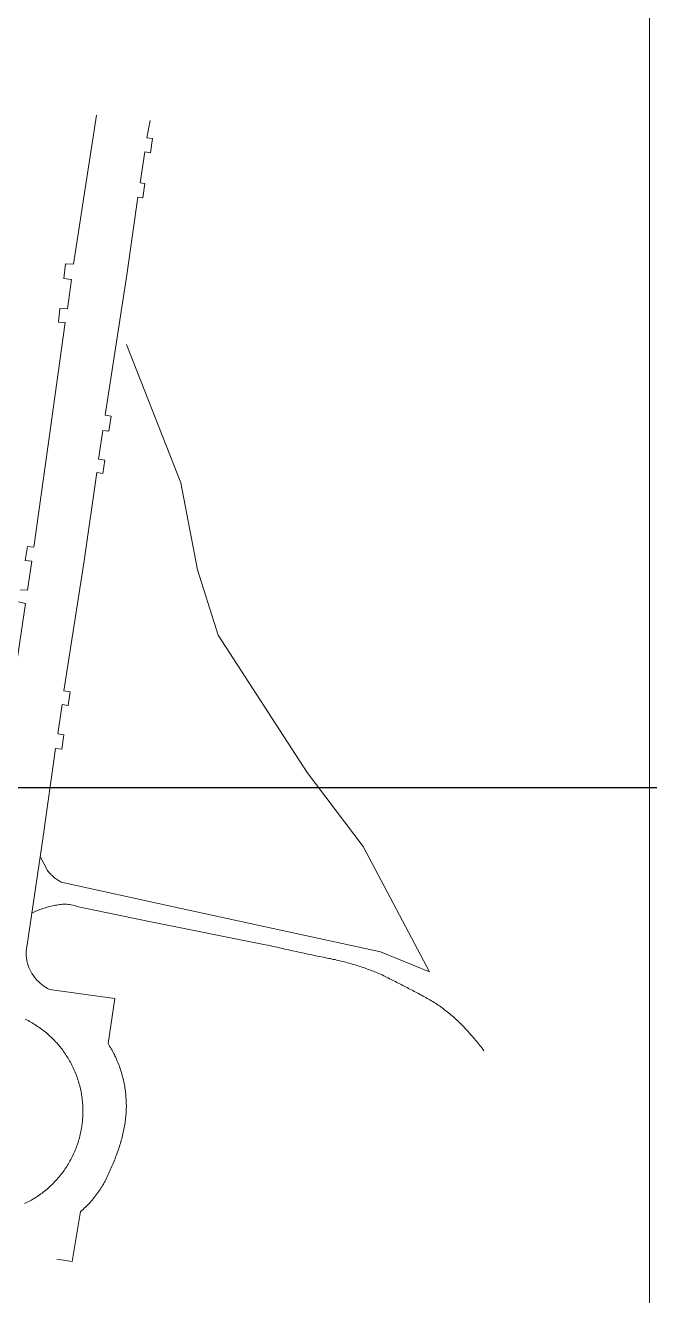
# Model space of a CAD drawing. Header units: millimetres. Extents: x -105266 to 178069, y 491 to 168574.
# Drawn here: x -54199 to -44325, y 26491 to 46583 of the extents above; entities that cross this region are included whole.
import ezdxf

# ---------------------------------------------------------------- set-up
doc = ezdxf.new("R2010")
doc.units = ezdxf.units.MM
doc.layers.add('A-L-W', color=123, linetype='Continuous', lineweight=15)

msp = doc.modelspace()

# ---------------------------------------------------------------- linework, layer by layer
at = {"color": 1}
msp.add_xline((57065.48, 34530.8), (1, 0), dxfattribs=at)
at = {"layer": 'A-L-W'}
msp.add_lwpolyline([(-99032.7, 51178.81), (-44324.68, 51178.81), (-44324.68, 13473.71), (-99032.7, 13473.71)], close=True, dxfattribs=at)
at = {"layer": 'A-L-W', "flags": 128}
for points in [[(-53076.29, 45164.37), (-53439.29, 42804.37), (-53563.29, 42814.37), (-53590.29, 42578.37), (-53472.29, 42566.37), (-53535.29, 42101.37), (-53655.29, 42103.37), (-53675.29, 41891.37), (-53568.29, 41881.37), (-53840.29, 39948.37), (-54066.29, 38330.37), (-54166.29, 38340.37), (-54202.29, 38121.37), (-54099.29, 38109.37), (-54166.29, 37647.37), (-54279.29, 37657.37)], [(-53703.29, 27069.37), (-53460.29, 27032.37), (-53326.29, 27821.37), (-53306.29, 27838.37), (-53287.29, 27854.37), (-53268.29, 27872.37), (-53249.29, 27890.37), (-53230.29, 27908.37), (-53212.29, 27927.37), (-53195.29, 27944.37), (-53177.29, 27964.37), (-53159.29, 27983.37), (-53142.29, 28003.37), (-53126.29, 28023.37), (-53110.29, 28042.37), (-53093.29, 28062.37), (-53077.29, 28083.37), (-53062.29, 28104.37), (-53048.29, 28125.37), (-53032.29, 28146.37), (-53018.29, 28167.37), (-53004.29, 28189.37), (-52991.29, 28212.37), (-52977.29, 28234.37), (-52964.29, 28256.37), (-52952.29, 28278.37), (-52939.29, 28301.37), (-52928.29, 28324.37), (-52916.29, 28348.37), (-52906.29, 28371.37), (-52894.29, 28395.37), (-52884.29, 28419.37), (-52875.29, 28443.37), (-52864.29, 28465.37), (-52852.29, 28489.37), (-52842.29, 28512.37), (-52831.29, 28536.37), (-52820.29, 28560.37), (-52810.29, 28583.37), (-52801.29, 28607.37), (-52791.29, 28631.37), (-52781.29, 28654.37), (-52772.29, 28679.37), (-52763.29, 28703.37), (-52753.29, 28727.37), (-52745.29, 28751.37), (-52737.29, 28776.37), (-52728.29, 28800.37), (-52720.29, 28825.37), (-52713.29, 28850.37), (-52705.29, 28875.37), (-52697.29, 28898.37), (-52690.29, 28923.37), (-52684.29, 28948.37), (-52676.29, 28973.37), (-52670.29, 28998.37), (-52664.29, 29023.37), (-52658.29, 29048.37), (-52652.29, 29074.37), (-52647.29, 29099.37), (-52642.29, 29124.37), (-52636.29, 29148.37), (-52631.29, 29173.37), (-52627.29, 29198.37), (-52623.29, 29223.37), (-52619.29, 29247.37), (-52616.29, 29272.37), (-52614.29, 29298.37), (-52611.29, 29323.37), (-52609.29, 29348.37), (-52607.29, 29373.37), (-52605.29, 29398.37), (-52604.29, 29424.37), (-52603.29, 29449.37), (-52602.29, 29474.37), (-52602.29, 29499.37), (-52603.29, 29525.37), (-52603.29, 29550.37), (-52604.29, 29575.37), (-52606.29, 29600.37), (-52608.29, 29626.37), (-52609.29, 29651.37), (-52612.29, 29676.37), (-52615.29, 29701.37), (-52617.29, 29726.37), (-52621.29, 29752.37), (-52625.29, 29777.37), (-52628.29, 29802.37), (-52633.29, 29827.37), (-52638.29, 29852.37), (-52643.29, 29876.37), (-52648.29, 29901.37), (-52654.29, 29925.37), (-52661.29, 29950.37), (-52666.29, 29974.37), (-52674.29, 29998.37), (-52681.29, 30022.37), (-52689.29, 30047.37), (-52696.29, 30070.37), (-52704.29, 30095.37), (-52713.29, 30119.37), (-52721.29, 30143.37), (-52731.29, 30166.37), (-52741.29, 30189.37), (-52751.29, 30212.37), (-52760.29, 30235.37), (-52771.29, 30258.37), (-52782.29, 30281.37), (-52792.29, 30305.37), (-52804.29, 30327.37), (-52816.29, 30349.37), (-52828.29, 30371.37), (-52840.29, 30393.37), (-52853.29, 30415.37), (-52866.29, 30436.37), (-52880.29, 30459.37), (-52892.29, 30480.37), (-52785.29, 31190.37), (-53817.29, 31332.37), (-53848.29, 31348.37), (-53878.29, 31366.37), (-53906.29, 31385.37), (-53934.29, 31406.37), (-53961.29, 31429.37), (-53987.29, 31452.37), (-54011.29, 31477.37), (-54034.29, 31502.37), (-54056.29, 31530.37), (-54076.29, 31558.37), (-54095.29, 31587.37), (-54113.29, 31617.37), (-54128.29, 31649.37), (-54143.29, 31680.37), (-54157.29, 31712.37), (-54167.29, 31745.37), (-54172.29, 31763.37), (-54176.29, 31781.37), (-54178.29, 31800.37), (-54181.29, 31818.37), (-54184.29, 31837.37), (-54186.29, 31855.37), (-54187.29, 31874.37), (-54187.29, 31892.37), (-54187.29, 31911.37), (-54186.29, 31930.37), (-54185.29, 31948.37), (-54183.29, 31967.37), (-54181.29, 31986.37), (-54178.29, 32004.37), (-54175.29, 32022.37), (-54171.29, 32041.37), (-53919.29, 33751.37), (-53722.29, 35146.37), (-53622.29, 35133.37), (-53590.29, 35362.37), (-53686.29, 35376.37), (-53620.29, 35839.37), (-53520.29, 35825.37), (-53490.29, 36041.37), (-53589.29, 36055.37), (-53270.29, 38113.37), (-53068.29, 39511.37), (-52975.29, 39497.37), (-52945.29, 39707.37), (-53041.29, 39721.37), (-52976.29, 40177.37), (-52879.29, 40163.37), (-52844.29, 40403.37), (-52937.29, 40416.37), (-52594.29, 42638.37), (-52418.29, 43868.37), (-52339.29, 43857.37), (-52307.29, 44082.37), (-52382.29, 44093.37), (-52311.29, 44582.37), (-52219.29, 44569.37), (-52187.29, 44794.37), (-52276.29, 44807.37), (-52223.69, 45079.97)], [(-53965.29, 33439.37), (-53850.29, 33216.37), (-53839.29, 33202.37), (-53828.29, 33188.37), (-53816.29, 33175.37), (-53803.29, 33162.37), (-53790.29, 33149.37), (-53777.29, 33136.37), (-53765.29, 33124.37), (-53751.29, 33112.37), (-53737.29, 33101.37), (-53723.29, 33090.37), (-53708.29, 33080.37), (-53693.29, 33069.37), (-53678.29, 33059.37), (-53663.29, 33050.37), (-53648.29, 33041.37), (-53632.29, 33032.37), (-51858.29, 32643.37), (-48581.29, 31927.37), (-47806.29, 31611.37), (-48856.29, 33594.37), (-49741.29, 34764.37), (-51151.29, 36938.37), (-51476.29, 37969.37), (-51742.29, 39348.37), (-52602.29, 41533.37)], [(-54307.29, 37465.37), (-54195.29, 37441.37), (-54575.29, 34872.37)], [(-46946.79, 30364.77), (-46947.29, 30365.37), (-46962.29, 30387.37), (-46977.29, 30408.37), (-46993.29, 30429.37), (-47010.29, 30449.37), (-47025.29, 30470.37), (-47042.29, 30491.37), (-47059.29, 30511.37), (-47076.29, 30530.37), (-47092.29, 30550.37), (-47110.29, 30569.37), (-47128.29, 30589.37), (-47146.29, 30608.37), (-47162.29, 30628.37), (-47178.29, 30647.37), (-47195.29, 30666.37), (-47212.29, 30686.37), (-47229.29, 30704.37), (-47246.29, 30723.37), (-47263.29, 30741.37), (-47281.29, 30759.37), (-47299.29, 30778.37), (-47318.29, 30796.37), (-47335.29, 30813.37), (-47353.29, 30831.37), (-47372.29, 30848.37), (-47391.29, 30866.37), (-47409.29, 30883.37), (-47428.29, 30899.37), (-47448.29, 30916.37), (-47467.29, 30933.37), (-47487.29, 30949.37), (-47506.29, 30965.37), (-47526.29, 30981.37), (-47546.29, 30997.37), (-47567.29, 31012.37), (-47587.29, 31027.37), (-47608.29, 31042.37), (-47628.29, 31058.37), (-47649.29, 31072.37), (-47670.29, 31086.37), (-47691.29, 31100.37), (-47713.29, 31115.37), (-47734.29, 31128.37), (-47755.29, 31142.37), (-47777.29, 31155.37), (-47799.29, 31168.37), (-47821.29, 31181.37), (-47843.29, 31193.37), (-47865.29, 31206.37), (-47887.29, 31219.37), (-47909.29, 31230.37), (-47933.29, 31242.37), (-47956.29, 31255.37), (-47979.29, 31267.37), (-48002.29, 31278.37), (-48025.29, 31290.37), (-48047.29, 31303.37), (-48070.29, 31315.37), (-48093.29, 31326.37), (-48116.29, 31338.37), (-48139.29, 31351.37), (-48162.29, 31362.37), (-48185.29, 31374.37), (-48207.29, 31386.37), (-48230.29, 31398.37), (-48254.29, 31410.37), (-48277.29, 31421.37), (-48300.29, 31434.37), (-48323.29, 31445.37), (-48346.29, 31457.37), (-48368.29, 31468.37), (-48391.29, 31481.37), (-48415.29, 31492.37), (-48438.29, 31504.37), (-48461.29, 31516.37), (-48484.29, 31528.37), (-48507.29, 31539.37), (-48530.29, 31550.37), (-48553.29, 31563.37), (-48576.29, 31573.37), (-48600.29, 31582.37), (-48623.29, 31593.37), (-48647.29, 31602.37), (-48670.29, 31611.37), (-48694.29, 31621.37), (-48718.29, 31630.37), (-48741.29, 31639.37), (-48765.29, 31648.37), (-48788.29, 31657.37), (-48812.29, 31666.37), (-48837.29, 31674.37), (-48861.29, 31682.37), (-48885.29, 31691.37), (-48909.29, 31698.37), (-48933.29, 31706.37), (-48957.29, 31714.37), (-48981.29, 31721.37), (-49005.29, 31729.37), (-49030.29, 31735.37), (-49054.29, 31743.37), (-49079.29, 31750.37), (-49103.29, 31756.37), (-49128.29, 31764.37), (-49152.29, 31770.37), (-49177.29, 31776.37), (-49202.29, 31781.37), (-49226.29, 31788.37), (-49251.29, 31794.37), (-49275.29, 31799.37), (-49300.29, 31805.37), (-49325.29, 31810.37), (-49350.29, 31815.37), (-49375.29, 31821.37), (-49400.29, 31825.37), (-49425.29, 31830.37), (-49486.29, 31842.37), (-49547.29, 31855.37), (-49608.29, 31867.37), (-49670.29, 31880.37), (-49730.29, 31893.37), (-49791.29, 31906.37), (-49852.29, 31918.37), (-49913.29, 31932.37), (-49975.29, 31945.37), (-50036.29, 31958.37), (-50096.29, 31972.37), (-50157.29, 31986.37), (-50218.29, 32000.37), (-50279.29, 32013.37), (-50340.29, 32027.37), (-50401.29, 32041.37), (-52213.29, 32405.37), (-53384.29, 32648.37), (-53406.29, 32655.37), (-53428.29, 32661.37), (-53450.29, 32666.37), (-53473.29, 32672.37), (-53496.29, 32675.37), (-53518.29, 32678.37), (-53541.29, 32681.37), (-53564.29, 32682.37), (-53588.29, 32682.37), (-53611.29, 32681.37), (-53634.29, 32680.37), (-53656.29, 32677.37), (-53679.29, 32674.37), (-53702.29, 32669.37), (-53724.29, 32665.37), (-53746.29, 32659.37), (-53769.29, 32654.37), (-53792.29, 32650.37), (-53814.29, 32645.37), (-53837.29, 32639.37), (-53859.29, 32633.37), (-53882.29, 32627.37), (-53904.29, 32620.37), (-53926.29, 32613.37), (-53948.29, 32605.37), (-53970.29, 32598.37), (-53991.29, 32589.37), (-54013.29, 32581.37), (-54034.29, 32571.37), (-54055.29, 32563.37), (-54076.29, 32552.37), (-54097.29, 32542.37)], [(-54202.29, 30862.37), (-54180.29, 30851.37), (-54157.29, 30840.37), (-54135.29, 30829.37), (-54113.29, 30816.37), (-54091.29, 30804.37), (-54070.29, 30791.37), (-54049.29, 30778.37), (-54028.29, 30764.37), (-54006.29, 30750.37), (-53985.29, 30737.37), (-53965.29, 30722.37), (-53945.29, 30707.37), (-53925.29, 30692.37), (-53905.29, 30677.37), (-53885.29, 30661.37), (-53866.29, 30645.37), (-53848.29, 30629.37), (-53828.29, 30612.37), (-53810.29, 30596.37), (-53791.29, 30579.37), (-53773.29, 30561.37), (-53756.29, 30543.37), (-53738.29, 30525.37), (-53721.29, 30507.37), (-53704.29, 30489.37), (-53687.29, 30469.37), (-53671.29, 30450.37), (-53655.29, 30431.37), (-53639.29, 30412.37), (-53623.29, 30392.37), (-53609.29, 30372.37), (-53594.29, 30352.37), (-53579.29, 30331.37), (-53565.29, 30311.37), (-53552.29, 30290.37), (-53538.29, 30269.37), (-53524.29, 30247.37), (-53511.29, 30226.37), (-53499.29, 30204.37), (-53487.29, 30182.37), (-53475.29, 30160.37), (-53463.29, 30138.37), (-53453.29, 30115.37), (-53442.29, 30092.37), (-53431.29, 30070.37), (-53422.29, 30047.37), (-53411.29, 30024.37), (-53402.29, 30001.37), (-53393.29, 29977.37), (-53385.29, 29954.37), (-53376.29, 29930.37), (-53368.29, 29906.37), (-53360.29, 29882.37), (-53353.29, 29858.37), (-53346.29, 29834.37), (-53340.29, 29810.37), (-53334.29, 29785.37), (-53328.29, 29761.37), (-53323.29, 29736.37), (-53318.29, 29712.37), (-53314.29, 29687.37), (-53309.29, 29663.37), (-53305.29, 29638.37), (-53302.29, 29613.37), (-53299.29, 29588.37), (-53296.29, 29563.37), (-53295.29, 29538.37), (-53293.29, 29513.37), (-53291.29, 29488.37), (-53290.29, 29463.37), (-53289.29, 29438.37), (-53289.29, 29413.37), (-53289.29, 29388.37), (-53290.29, 29363.37), (-53290.29, 29338.37), (-53291.29, 29313.37), (-53294.29, 29288.37), (-53296.29, 29263.37), (-53298.29, 29238.37), (-53301.29, 29213.37), (-53304.29, 29188.37), (-53307.29, 29163.37), (-53311.29, 29138.37), (-53316.29, 29113.37), (-53321.29, 29089.37), (-53325.29, 29064.37), (-53332.29, 29040.37), (-53337.29, 29015.37), (-53343.29, 28991.37), (-53350.29, 28966.37), (-53357.29, 28942.37), (-53364.29, 28918.37), (-53372.29, 28895.37), (-53381.29, 28871.37), (-53389.29, 28848.37), (-53398.29, 28824.37), (-53407.29, 28801.37), (-53417.29, 28777.37), (-53426.29, 28754.37), (-53437.29, 28731.37), (-53448.29, 28708.37), (-53459.29, 28687.37), (-53470.29, 28664.37), (-53481.29, 28642.37), (-53494.29, 28620.37), (-53506.29, 28598.37), (-53518.29, 28576.37), (-53531.29, 28554.37), (-53545.29, 28534.37), (-53559.29, 28513.37), (-53573.29, 28492.37), (-53587.29, 28471.37), (-53602.29, 28451.37), (-53617.29, 28430.37), (-53632.29, 28411.37), (-53647.29, 28392.37), (-53664.29, 28372.37), (-53680.29, 28353.37), (-53696.29, 28334.37), (-53713.29, 28316.37), (-53731.29, 28297.37), (-53748.29, 28279.37), (-53765.29, 28261.37), (-53783.29, 28243.37), (-53801.29, 28226.37), (-53820.29, 28209.37), (-53839.29, 28192.37), (-53857.29, 28176.37), (-53877.29, 28160.37), (-53896.29, 28144.37), (-53916.29, 28129.37), (-53936.29, 28113.37), (-53956.29, 28099.37), (-53976.29, 28084.37), (-53997.29, 28070.37), (-54017.29, 28055.37), (-54039.29, 28043.37), (-54061.29, 28029.37), (-54082.29, 28016.37), (-54103.29, 28003.37), (-54125.29, 27991.37), (-54147.29, 27979.37), (-54169.29, 27967.37), (-54192.29, 27956.37), (-54215.29, 27946.37)]]:
    msp.add_lwpolyline(points, dxfattribs=at)

doc.saveas('drawing.dxf')
